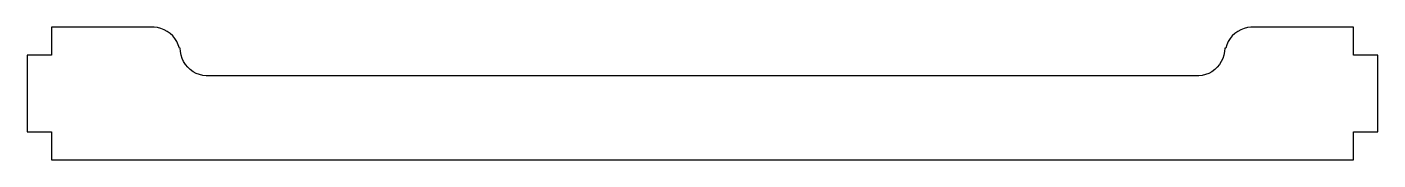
# Model space of a CAD drawing. Header units: metres. Extents: x -7 to 381, y 0 to 38.
import ezdxf

# ---------------------------------------------------------------- set-up
doc = ezdxf.new("R2010")
doc.units = ezdxf.units.M

msp = doc.modelspace()

# ---------------------------------------------------------------- linework, layer by layer
for p, q in [((16, 38), (0, 38)), ((0, 38), (0, 30)), ((29.5023, 37.9842), (16, 38)), ((30.499, 37.8583), (29.5023, 37.9842)), ((31.4721, 37.6084), (30.499, 37.8583)), ((32.4062, 37.2386), (31.4721, 37.6084)), ((33.2866, 36.7546), (32.4062, 37.2386)), ((34.0994, 36.1641), (33.2866, 36.7546)), ((34.8317, 35.4764), (34.0994, 36.1641)), ((35.4721, 34.7023), (34.8317, 35.4764)), ((339.168, 35.4764), (338.528, 34.7023)), ((339.901, 36.1641), (339.168, 35.4764)), ((340.713, 36.7546), (339.901, 36.1641)), ((341.594, 37.2386), (340.713, 36.7546)), ((342.528, 37.6084), (341.594, 37.2386)), ((343.501, 37.8583), (342.528, 37.6084)), ((344.498, 37.9842), (343.501, 37.8583)), ((358, 38), (344.498, 37.9842)), ((374, 38), (358, 38)), ((374, 30), (374, 38)), ((36.0105, 33.854), (35.4721, 34.7023)), ((36.4382, 32.945), (36.0105, 33.854)), ((36.7453, 32), (36.4382, 32.945)), ((37, 32), (36.7453, 32)), ((37.0631, 30.9973), (37, 32)), ((337, 32), (336.937, 30.9973)), ((337.255, 32), (337, 32)), ((337.562, 32.945), (337.255, 32)), ((337.99, 33.854), (337.562, 32.945)), ((338.528, 34.7023), (337.99, 33.854)), ((0, 30), (-7, 30)), ((-7, 30), (-7, 8)), ((37.2513, 30.0105), (37.0631, 30.9973)), ((37.5618, 29.055), (37.2513, 30.0105)), ((37.9895, 28.146), (37.5618, 29.055)), ((38.5279, 27.2977), (37.9895, 28.146)), ((39.1682, 26.5236), (38.5279, 27.2977)), ((335.472, 27.2977), (334.832, 26.5236)), ((336.01, 28.146), (335.472, 27.2977)), ((336.438, 29.055), (336.01, 28.146)), ((336.749, 30.0105), (336.438, 29.055)), ((336.937, 30.9973), (336.749, 30.0105)), ((381, 30), (374, 30)), ((381, 8), (381, 30)), ((39.9006, 25.8359), (39.1682, 26.5236)), ((40.7134, 25.2454), (39.9006, 25.8359)), ((41.5938, 24.7614), (40.7134, 25.2454)), ((42.5279, 24.3915), (41.5938, 24.7614)), ((43.5009, 24.1417), (42.5279, 24.3915)), ((44.4977, 24.0158), (43.5009, 24.1417)), ((329.502, 24.0158), (44.4977, 24.0158)), ((330.499, 24.1417), (329.502, 24.0158)), ((331.472, 24.3915), (330.499, 24.1417)), ((332.406, 24.7614), (331.472, 24.3915)), ((333.287, 25.2454), (332.406, 24.7614)), ((334.099, 25.8359), (333.287, 25.2454)), ((334.832, 26.5236), (334.099, 25.8359)), ((-7, 8), (0, 8)), ((0, 8), (0, 0)), ((374, 8), (381, 8)), ((374, 0), (374, 8)), ((0, 0), (374, 0))]:
    msp.add_line(p, q)

doc.saveas('drawing.dxf')
